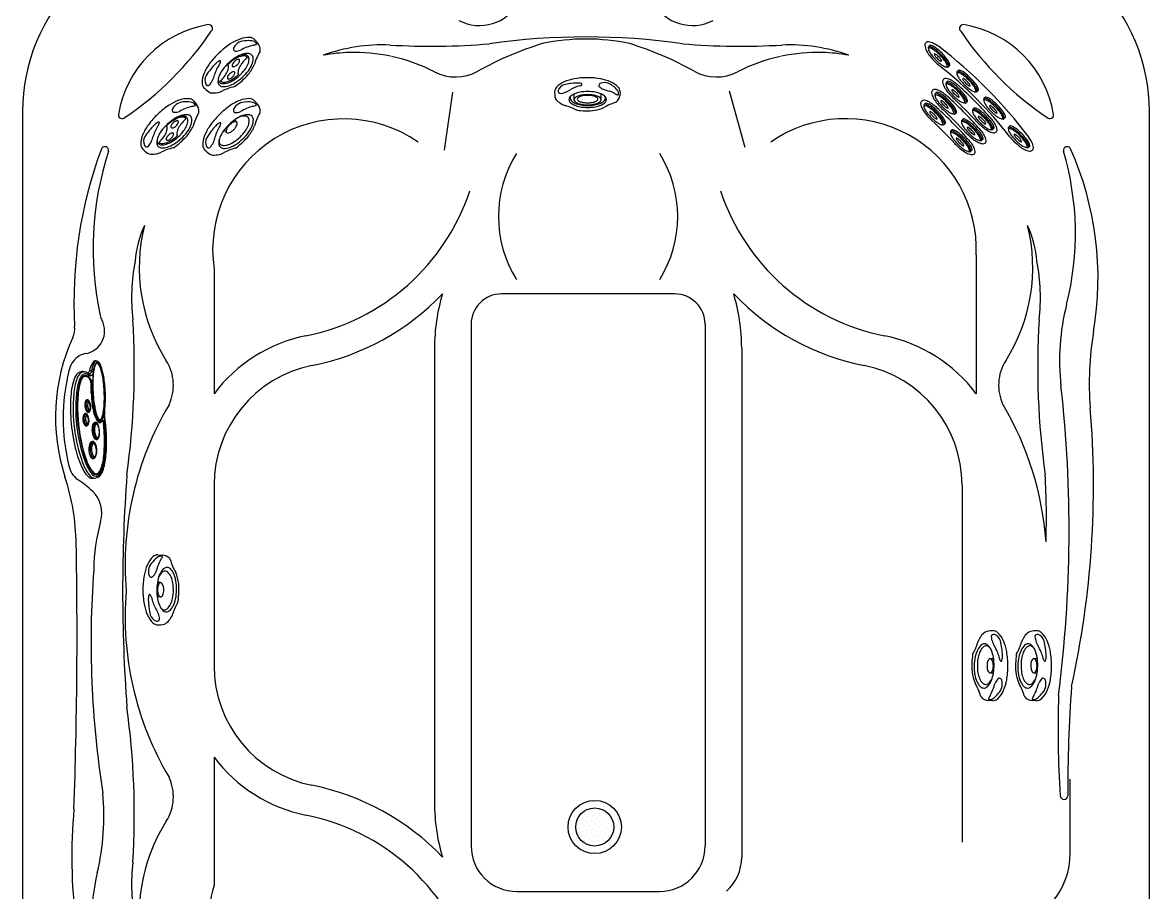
# Model space of a CAD drawing. Extents: x 649 to 723, y 631 to 778.
# Drawn here: x 649 to 723, y 671.2 to 728.3 of the extents above; entities that cross this region are included whole.
import ezdxf

# ---------------------------------------------------------------- set-up
doc = ezdxf.new("R2010")
doc.units = 0
doc.header["$MEASUREMENT"] = 0
doc.layers.add('1', color=4, linetype='Continuous')
doc.layers.add('DIM', color=3, linetype='Continuous')

# ---------------------------------------------------------------- blocks, each defined once
blk = doc.blocks.new('STANDARD')
at = {"layer": '1', "color": 2}
for p, q in [((0.984, 2.3), (1.28, 2.282)), ((1.162, 0.474), (0.952, 0.472)), ((1.166, -0.466), (0.941, -0.471)), ((0.984, -2.3), (1.056, -2.298))]:
    blk.add_line(p, q, dxfattribs=at)
blk.add_lwpolyline([(0.984, 2.3, 0.194738), (0.662, 2.17, 0.099647), (0.288, 1.626, 0.057272), (0.082, 0.936, 0.043868), (0, 0, 0.043868), (0.082, -0.936, 0.057272), (0.288, -1.626, 0.099647), (0.662, -2.17, 0.194738), (0.984, -2.3, 0.194738)], format="xyb", dxfattribs=at)
for points in [[(1.536, -1.445, 0.188918), (1.753, -1.364, 0.101146), (2.005, -1.027, 0.059435), (2.15, -0.592, 0.045845), (2.216, -0.001, 0.045845), (2.173, 0.591, 0.059435), (2.045, 1.032, 0.101146), (1.806, 1.379, 0.188918), (1.592, 1.468, 0.188918), (1.376, 1.387, 0.101146), (1.123, 1.05, 0.059435), (0.978, 0.615, 0.045845), (0.913, 0.024, 0.045845), (0.955, -0.568, 0.059435), (1.083, -1.009, 0.101146), (1.322, -1.356, 0.188918)], [(1.166, -0.466, 0.191184), (1.234, -0.439, 0.100578), (1.312, -0.328, 0.058587), (1.354, -0.186, 0.045064), (1.371, 0.005, 0.045064), (1.353, 0.196, 0.058587), (1.309, 0.337, 0.100578), (1.231, 0.447, 0.191184), (1.162, 0.474, 0.191184), (1.095, 0.447, 0.100578), (1.017, 0.336, 0.058587), (0.974, 0.194, 0.045064), (0.958, 0.003, 0.045064), (0.976, -0.188, 0.058587), (1.019, -0.329, 0.100578), (1.098, -0.44, 0.191184)]]:
    blk.add_lwpolyline(points, format="xyb", close=True, dxfattribs=at)
at = {"layer": '1', "color": 3}
for points in [[(1.414, -1.311, 0.188918), (1.603, -1.241, 0.101146), (1.823, -0.947, 0.059435), (1.949, -0.568, 0.045845), (2.007, -0.053, 0.045845), (1.969, 0.464, 0.059435), (1.858, 0.848, 0.101146), (1.65, 1.15, 0.188918), (1.463, 1.227, 0.188918), (1.274, 1.157, 0.101146), (1.055, 0.863, 0.010554), (1.026, 0.798, 0.045845)], [(1.172, -1.175, 0.021992), (1.228, -1.234, 0.188918), (1.414, -1.311, 0.188918)]]:
    blk.add_lwpolyline(points, format="xyb", dxfattribs=at)
at = {"layer": '1', "color": 2}
for centre, radius, start, end in [((1.254, 1.613), 0.669, 40.77565, 87.75995), ((1.634, 1.941), 0.168, 15.68498, 40.77565), ((5.174, 2.935), 3.51, 195.68498, 210.81775), ((-0.652, -0.001), 3.033, 7.77612, 22.03331), ((-3.284, 0.004), 5.652, 352.47286, 4.11212), ((2.153, -0.714), 0.168, 329.90404, 352.47286), ((5.378, -2.583), 3.559, 149.90404, 163.18483), ((1.026, -0.938), 1.361, 271.29259, 290.51727), ((0.729, -1.167), 1.301, 306.49977, 342.69061)]:
    blk.add_arc(centre, radius, start, end, dxfattribs=at)
at = {"layer": '1', "color": 3}
for centre, radius, start, end in [((1.258, 1.195), 0.889, 132.7569, 196.30256), ((1.724, 1.025), 1.349, 122.16897, 142.43552), ((4.562, 0.132), 3.857, 151.61636, 164.66232), ((1.183, 1.847), 0.366, 80.8518, 118.96247), ((0.568, 2.431), 0.76, 322.26635, 339.39398), ((1.235, 2.165), 0.0439, 357.83411, 81.7245), ((0.583, 1.008), 0.188, 199.47515, 259.1487), ((0.567, 0.925), 0.103, 259.1487, 312.57537), ((0.095, 1.439), 0.801, 312.57537, 339.05229), ((1.287, -0.625), 0.931, 162.29877, 182.61808), ((5.417, -0.499), 5.062, 181.90158, 192.94063), ((0.453, -0.355), 0.0541, 73.58712, 165.66265), ((0.16, -0.575), 0.411, 13.29258, 41.4318), ((2.731, -0.06), 2.211, 190.97373, 211.20979), ((-0.343, -2.033), 1.443, 4.40009, 34.99068), ((1.085, -1.451), 0.629, 196.86234, 251.90472), ((0.943, -1.903), 0.155, 249.9578, 352.6608)]:
    blk.add_arc(centre, radius, start, end, dxfattribs=at)
blk = doc.blocks.new('*X9')
at = {"color": 0}
for p, q in [((199.669, 336.494), (199.669, 336.494)), ((200.067, 336.362), (200.067, 336.362)), ((200.332, 336.627), (200.332, 336.627)), ((200.597, 336.892), (200.597, 336.892)), ((200.73, 336.494), (200.73, 336.494)), ((200.995, 336.76), (200.995, 336.76)), ((201.128, 336.362), (201.128, 336.362)), ((201.393, 336.627), (201.393, 336.627)), ((201.791, 336.494), (201.791, 336.494)), ((202.188, 336.362), (202.188, 336.362)), ((199.272, 335.566), (199.272, 335.566)), ((199.404, 336.229), (199.404, 336.229)), ((199.537, 335.832), (199.537, 335.832)), ((199.669, 335.434), (199.669, 335.434)), ((199.802, 336.097), (199.802, 336.097)), ((199.934, 335.699), (199.934, 335.699)), ((200.2, 335.964), (200.2, 335.964)), ((200.332, 335.566), (200.332, 335.566)), ((200.465, 336.229), (200.465, 336.229)), ((200.597, 335.832), (200.597, 335.832)), ((200.73, 335.434), (200.73, 335.434)), ((200.863, 336.097), (200.863, 336.097)), ((200.995, 335.699), (200.995, 335.699)), ((201.26, 335.964), (201.26, 335.964)), ((201.393, 335.566), (201.393, 335.566)), ((201.525, 336.229), (201.525, 336.229)), ((201.658, 335.832), (201.658, 335.832)), ((201.791, 335.434), (201.791, 335.434)), ((201.923, 336.097), (201.923, 336.097)), ((202.056, 335.699), (202.056, 335.699)), ((202.321, 335.964), (202.321, 335.964)), ((202.454, 335.566), (202.454, 335.566)), ((202.586, 336.229), (202.586, 336.229)), ((202.719, 335.832), (202.719, 335.832)), ((202.851, 335.434), (202.851, 335.434)), ((199.006, 335.301), (199.006, 335.301)), ((199.139, 334.903), (199.139, 334.903)), ((199.404, 335.169), (199.404, 335.169)), ((199.537, 334.771), (199.537, 334.771)), ((199.802, 335.036), (199.802, 335.036)), ((199.934, 334.638), (199.934, 334.638)), ((200.067, 335.301), (200.067, 335.301)), ((200.2, 334.903), (200.2, 334.903)), ((200.465, 335.169), (200.465, 335.169)), ((200.597, 334.771), (200.597, 334.771)), ((200.863, 335.036), (200.863, 335.036)), ((200.995, 334.638), (200.995, 334.638)), ((201.128, 335.301), (201.128, 335.301)), ((201.26, 334.903), (201.26, 334.903)), ((201.525, 335.169), (201.525, 335.169)), ((201.658, 334.771), (201.658, 334.771)), ((201.923, 335.036), (201.923, 335.036)), ((202.056, 334.638), (202.056, 334.638)), ((202.188, 335.301), (202.188, 335.301)), ((202.321, 334.903), (202.321, 334.903)), ((202.586, 335.169), (202.586, 335.169)), ((202.719, 334.771), (202.719, 334.771)), ((202.984, 335.036), (202.984, 335.036)), ((199.006, 334.241), (199.006, 334.241)), ((199.272, 334.506), (199.272, 334.506)), ((199.404, 334.108), (199.404, 334.108)), ((199.537, 333.71), (199.537, 333.71)), ((199.669, 334.373), (199.669, 334.373)), ((199.802, 333.975), (199.802, 333.975)), ((200.067, 334.241), (200.067, 334.241)), ((200.2, 333.843), (200.2, 333.843)), ((200.332, 334.506), (200.332, 334.506)), ((200.465, 334.108), (200.465, 334.108)), ((200.597, 333.71), (200.597, 333.71)), ((200.73, 334.373), (200.73, 334.373)), ((200.863, 333.975), (200.863, 333.975)), ((201.128, 334.241), (201.128, 334.241)), ((201.26, 333.843), (201.26, 333.843)), ((201.393, 334.506), (201.393, 334.506)), ((201.525, 334.108), (201.525, 334.108)), ((201.658, 333.71), (201.658, 333.71)), ((201.791, 334.373), (201.791, 334.373)), ((201.923, 333.975), (201.923, 333.975)), ((202.188, 334.241), (202.188, 334.241)), ((202.321, 333.843), (202.321, 333.843)), ((202.454, 334.506), (202.454, 334.506)), ((202.586, 334.108), (202.586, 334.108)), ((202.851, 334.373), (202.851, 334.373)), ((199.669, 333.312), (199.669, 333.312)), ((199.934, 333.578), (199.934, 333.578)), ((200.067, 333.18), (200.067, 333.18)), ((200.332, 333.445), (200.332, 333.445)), ((200.465, 333.047), (200.465, 333.047)), ((200.73, 333.312), (200.73, 333.312)), ((200.863, 332.915), (200.863, 332.915)), ((200.995, 333.578), (200.995, 333.578)), ((201.128, 333.18), (201.128, 333.18)), ((201.393, 333.445), (201.393, 333.445)), ((201.525, 333.047), (201.525, 333.047)), ((201.791, 333.312), (201.791, 333.312)), ((202.056, 333.578), (202.056, 333.578)), ((202.454, 333.445), (202.454, 333.445))]:
    blk.add_line(p, q, dxfattribs=at)
blk = doc.blocks.new('ROT')
at = {"layer": '1', "color": 2}
for p, q in [((0.984, 2.3), (1.28, 2.282)), ((0.984, -2.3), (1.056, -2.298))]:
    blk.add_line(p, q, dxfattribs=at)
blk.add_lwpolyline([(0.984, 2.3, 0.194738), (0.662, 2.17, 0.099647), (0.288, 1.626, 0.057272), (0.082, 0.936, 0.043868), (0, 0, 0.043868), (0.082, -0.936, 0.057272), (0.288, -1.626, 0.099647), (0.662, -2.17, 0.194738), (0.984, -2.3, 0.194738)], format="xyb", dxfattribs=at)
for points in [[(1.536, -1.445, 0.188918), (1.753, -1.364, 0.101146), (2.005, -1.027, 0.059435), (2.15, -0.592, 0.045845), (2.216, -0.001, 0.045845), (2.173, 0.591, 0.059435), (2.045, 1.032, 0.101146), (1.806, 1.379, 0.188918), (1.592, 1.468, 0.188918), (1.376, 1.387, 0.101146), (1.123, 1.05, 0.059435), (0.978, 0.615, 0.045845), (0.913, 0.024, 0.045845), (0.955, -0.568, 0.059435), (1.083, -1.009, 0.101146), (1.322, -1.356, 0.188918)], [(1.246, 0.028, 0.191184), (1.292, 0.046, 0.100578), (1.344, 0.121, 0.058587), (1.372, 0.215, 0.045064), (1.383, 0.343, 0.045064), (1.371, 0.471, 0.058587), (1.342, 0.565, 0.100578), (1.289, 0.639, 0.191184), (1.244, 0.657, 0.191184), (1.198, 0.639, 0.100578), (1.146, 0.565, 0.058587), (1.118, 0.47, 0.045064), (1.107, 0.342, 0.045064), (1.119, 0.214, 0.058587), (1.148, 0.12, 0.100578), (1.201, 0.046, 0.191184)], [(1.617, -0.76, 0.191184), (1.662, -0.742, 0.100578), (1.714, -0.668, 0.058587), (1.743, -0.573, 0.045064), (1.754, -0.445, 0.045064), (1.742, -0.317, 0.058587), (1.713, -0.223, 0.100578), (1.66, -0.149, 0.191184), (1.615, -0.131, 0.191184), (1.569, -0.149, 0.100578), (1.517, -0.224, 0.058587), (1.489, -0.318, 0.045064), (1.477, -0.446, 0.045064), (1.49, -0.574, 0.058587), (1.519, -0.668, 0.100578), (1.571, -0.742, 0.191184)]]:
    blk.add_lwpolyline(points, format="xyb", close=True, dxfattribs=at)
at = {"layer": '1', "color": 3}
for points in [[(1.414, -1.311, 0.188918), (1.603, -1.241, 0.101146), (1.823, -0.947, 0.059435), (1.949, -0.568, 0.045845), (2.007, -0.053, 0.045845), (1.969, 0.464, 0.059435), (1.858, 0.848, 0.101146), (1.65, 1.15, 0.188918), (1.463, 1.227, 0.188918), (1.274, 1.157, 0.101146), (1.055, 0.863, 0.010554), (1.026, 0.798, 0.045845)], [(1.172, -1.175, 0.021992), (1.228, -1.234, 0.188918), (1.414, -1.311, 0.188918)]]:
    blk.add_lwpolyline(points, format="xyb", dxfattribs=at)
at = {"layer": '1', "color": 2}
for centre, radius, start, end in [((1.254, 1.613), 0.669, 40.77565, 87.75995), ((1.634, 1.941), 0.168, 15.68498, 40.77565), ((5.174, 2.935), 3.51, 195.68498, 210.81775), ((-0.652, -0.001), 3.033, 7.77612, 22.03331), ((-3.284, 0.004), 5.652, 352.47286, 4.11212), ((2.153, -0.714), 0.168, 329.90404, 352.47286), ((5.378, -2.583), 3.559, 149.90404, 163.18483), ((1.026, -0.938), 1.361, 271.29259, 290.51727), ((0.729, -1.167), 1.301, 306.49977, 342.69061)]:
    blk.add_arc(centre, radius, start, end, dxfattribs=at)
at = {"layer": '1', "color": 3}
for centre, radius, start, end in [((1.258, 1.195), 0.889, 132.7569, 196.30256), ((1.724, 1.025), 1.349, 122.16897, 142.43552), ((4.562, 0.132), 3.857, 151.61636, 164.66232), ((1.183, 1.847), 0.366, 80.8518, 118.96247), ((0.568, 2.431), 0.76, 322.26635, 339.39398), ((1.235, 2.165), 0.0439, 357.83411, 81.7245), ((0.583, 1.008), 0.188, 199.47515, 259.1487), ((0.567, 0.925), 0.103, 259.1487, 312.57537), ((0.095, 1.439), 0.801, 312.57537, 339.05229), ((1.287, -0.625), 0.931, 162.29877, 182.61808), ((5.417, -0.499), 5.062, 181.90158, 192.94063), ((0.453, -0.355), 0.0541, 73.58712, 165.66265), ((0.16, -0.575), 0.411, 13.29258, 41.4318), ((2.731, -0.06), 2.211, 190.97373, 211.20979), ((-0.343, -2.033), 1.443, 4.40009, 34.99068), ((1.085, -1.451), 0.629, 196.86234, 251.90472), ((0.943, -1.903), 0.155, 249.9578, 352.6608)]:
    blk.add_arc(centre, radius, start, end, dxfattribs=at)
at = {"layer": 'DIM'}
for points in [[(1.497, 1.133, 0.05275), (1.452, 1.138, 0.201072), (1.295, 1.077, 0.097869), (1.106, 0.8, 0.054977), (0.998, 0.449, 0.041817), (0.949, -0.03, 0.007193), (0.948, -0.114, 0.054977)], [(1.497, 1.133, 0.00103), (1.497, 1.121, 0.041817), (1.528, 0.64, 0.054977), (1.621, 0.285, 0.097869), (1.8, 0.001, 0.146765), (1.909, -0.061, 0.201072)], [(1.399, -1.218, 0.034613), (1.368, -0.82, 0.054977), (1.275, -0.465, 0.097869), (1.096, -0.181, 0.193766), (0.948, -0.114, 0.201072)], [(1.406, -1.218, 0.201072), (1.562, -1.156, 0.097869), (1.752, -0.88, 0.054977), (1.859, -0.529, 0.040785), (1.909, -0.061, 0.041817)], [(1.399, -1.218, 0.007033), (1.406, -1.218, 0.201072)]]:
    blk.add_lwpolyline(points, format="xyb", dxfattribs=at)
blk = doc.blocks.new('AUX PANEL')
at = {"layer": '1', "color": 3}
for p, q in [((4.09, 0.706), (4.105, 0.761)), ((1.381, 0.18), (1.412, 0.125)), ((1.475, 0.043), (1.435, 0.111)), ((2.197, 0.211), (2.18, 0.135)), ((2.208, 0.231), (2.221, 0.292)), ((2.639, 0.004), (2.67, -0.05)), ((3.463, 0.058), (3.446, -0.018)), ((3.473, 0.078), (3.487, 0.139)), ((3.509, 0.604), (3.478, 0.65)), ((3.575, 0.518), (3.53, 0.586)), ((4.058, 0.603), (4.081, 0.683)), ((4.38, 0.551), (4.414, 0.5)), ((4.479, 0.418), (4.435, 0.484)), ((4.986, 0.589), (4.966, 0.51)), ((4.997, 0.611), (5.013, 0.673)), ((2.733, -0.133), (2.694, -0.064))]:
    blk.add_line(p, q, dxfattribs=at)
at = {"layer": '1', "color": 2}
for centre, radius, start, end in [((4.985, -9.767), 11.402, 88.21282, 106.52527), ((5.198, -2.936), 4.567, 72.72436, 88.21282), ((3.446, -4.582), 5.993, 106.52527, 120.0224), ((3.902, 0.081), 0.71, 73.3731, 126.62862), ((4.04, 0.544), 0.226, 39.21563, 73.3731), ((6.355, 0.783), 0.673, 27.94097, 72.72436), ((6.497, 0.801), 0.467, 330.24105, 356.57023), ((6.52, 0.928), 0.461, 347.4297, 21.5705), ((7.096, 0.785), 0.134, 161.05923, 185.09764), ((0.353, 0.073), 0.356, 139.1091, 177.16497), ((0.575, 0.062), 0.579, 177.16497, 195.09022), ((1.16, -0.625), 1.423, 120.0224, 139.1091), ((1.456, 0.037), 0.166, 124.95718, 195.5352), ((1.932, -0.719), 1.059, 74.55525, 122.30301), ((2.119, -0.041), 0.356, 39.11614, 74.55525), ((2.29, 0.098), 0.136, 312.13449, 39.11614), ((2.747, -0.163), 0.199, 122.69393, 156.80159), ((3.227, -0.96), 1.129, 76.70088, 121.3875), ((3.546, 0.549), 0.122, 123.8991, 191.10052), ((3.557, 0.551), 0.133, 191.10052, 239.26909), ((3.4, -0.227), 0.376, 56.78538, 76.70088), ((3.655, 0.716), 0.324, 239.26909, 251.69889), ((3.756, 1.11), 0.73, 253.88921, 306.3578), ((3.508, -0.063), 0.18, 20.68122, 56.78538), ((3.563, -0.042), 0.121, 328.94791, 20.68122), ((4.106, 0.625), 0.133, 308.54811, 353.06937), ((4.135, 0.622), 0.104, 353.06937, 39.21563), ((4.41, 0.452), 0.0848, 153.82361, 197.80386), ((4.49, 0.478), 0.169, 197.80386, 216.32336), ((4.521, 0.398), 0.209, 132.60441, 153.82361), ((4.452, 0.45), 0.122, 216.32336, 246.31131), ((4.823, -0.049), 0.747, 74.71781, 126.44482), ((4.591, 0.767), 0.468, 246.31131, 256.51783), ((4.649, 1.008), 0.716, 256.51783, 287.49561), ((4.599, 1.167), 0.882, 287.49561, 301.83982), ((4.964, 0.465), 0.213, 43.27853, 74.71781), ((4.935, 0.625), 0.244, 301.83982, 318.95529), ((5.042, 0.539), 0.105, 2.37947, 43.27853), ((5.034, 0.539), 0.113, 318.95529, 2.37947), ((6.881, -0.821), 1.3, 54.68227, 82.22902), ((7.51, 0.068), 0.211, 336.46065, 54.68227), ((7.58, 0.021), 0.129, 343.18591, 45.00409), ((0.491, -0.088), 0.474, 179.81566, 227.63177), ((0.754, 0.2), 0.864, 227.63177, 252.86611), ((1.747, 3.422), 4.235, 252.86611, 266.79265), ((1.455, 0.036), 0.164, 195.5352, 241.43248), ((1.697, 0.481), 0.671, 241.43248, 256.20148), ((2.089, 9.947), 10.769, 266.91814, 281.20093), ((1.785, 0.84), 1.041, 256.20148, 297.5534), ((2.013, 0.404), 0.548, 297.5534, 312.13449), ((2.671, -0.131), 0.117, 156.80159, 204.87696), ((2.742, -0.098), 0.195, 204.87696, 240.87839), ((2.874, 0.14), 0.468, 240.87839, 255.19949), ((3.004, 0.828), 1.167, 257.76295, 299.02101), ((3.472, 0.013), 0.228, 295.63001, 328.94791), ((4.278, -1.121), 0.513, 88.3059, 100.92964), ((4.256, -1.934), 1.326, 82.85451, 88.40168), ((5.11, 6.4), 7.051, 264.39011, 275.25546), ((5.26, 6.446), 7.085, 274.01794, 281.69228), ((6.133, 2.652), 3.194, 280.14697, 293.45832), ((7.001, 0.653), 1.015, 293.45832, 302.55616), ((7.298, 0.187), 0.462, 302.55616, 320.79334), ((7.452, 0.062), 0.264, 320.79334, 342.71952)]:
    blk.add_arc(centre, radius, start, end, dxfattribs=at)
at = {"layer": '1', "color": 3}
for centre, radius, start, end in [((4.898, -9.084), 10.546, 86.86322, 111.55062), ((4.876, -8.962), 10.247, 97.97064, 111.8262), ((4.94, -9.286), 10.481, 87.06768, 111.29208), ((4.522, -7.881), 8.993, 100.73797, 112.1152), ((5.003, -9.862), 11.03, 87.49035, 101.27769), ((4.88, -8.986), 10.271, 86.56994, 97.97064), ((5.294, -2.689), 4.139, 72.50104, 87.49517), ((5.273, -2.793), 3.981, 73.22767, 87.06768), ((5.302, -2.643), 3.805, 73.29625, 87.23131), ((5.25, -2.804), 4.079, 72.64622, 86.56994), ((6.31, 0.63), 0.392, 35.43201, 77.28322), ((6.317, 0.64), 0.371, 16.15546, 77.58993), ((6.26, 0.484), 0.557, 47.30732, 73.22767), ((6.266, 0.448), 0.672, 50.64034, 72.64622), ((6.222, 0.449), 0.593, 49.07603, 63.90154), ((6.434, 0.738), 0.531, 4.3959, 78.63169), ((6.442, 0.704), 0.257, 0.33584, 49.07603), ((6.443, 0.682), 0.288, 306.93207, 47.30732), ((6.423, 0.711), 0.253, 350.88572, 35.43201), ((6.445, 0.665), 0.391, 8.207, 50.64034), ((0.464, -0.12), 0.449, 125.78857, 176.06446), ((0.489, -0.192), 0.339, 126.35425, 229.54897), ((2.12, -2.091), 3.022, 111.26153, 129.3913), ((0.608, -0.252), 0.369, 130.16131, 155.74046), ((0.542, -0.181), 0.258, 125.88184, 192.4668), ((2.113, -2.063), 2.815, 111.8262, 130.42426), ((1.953, -1.713), 2.314, 110.68978, 133.93748), ((2.142, -2.108), 2.777, 111.29208, 129.67081), ((1.471, 0.004), 0.107, 152.73387, 212.76583), ((1.519, -0.02), 0.16, 124.17929, 152.73387), ((1.937, -0.724), 0.979, 74.00835, 121.09221), ((1.571, -0.087), 0.153, 128.06134, 147.92711), ((1.936, -0.697), 0.864, 73.99227, 122.12446), ((2.145, -0.006), 0.142, 22.22912, 78.48565), ((2.141, -0.014), 0.24, 43.59308, 74.00835), ((2.194, 0.028), 0.0852, 296.37446, 13.54056), ((2.19, 0.1), 0.166, 296.84861, 325.40417), ((2.231, 0.072), 0.116, 325.40417, 43.59308), ((3.23, -0.952), 1.037, 77.01163, 121.11818), ((3.23, -0.95), 0.957, 76.83434, 121.24532), ((3.422, -0.167), 0.229, 48.75093, 79.65157), ((3.549, 0.52), 0.0681, 147.56919, 208.5669), ((3.614, 0.555), 0.143, 208.5669, 254.42825), ((3.651, 0.455), 0.189, 129.87531, 147.56919), ((3.9, 0.087), 0.633, 73.43358, 125.84792), ((3.599, 0.475), 0.0356, 168.38257, 202.53324), ((3.61, 0.473), 0.0468, 123.68702, 168.38257), ((3.612, 0.48), 0.0492, 202.53324, 222.99913), ((3.497, -0.081), 0.115, 7.98307, 49.46721), ((3.754, 1.057), 0.664, 254.42825, 305.98305), ((3.615, 0.484), 0.0543, 222.99913, 256.7133), ((3.899, 0.093), 0.525, 72.5871, 126.81841), ((3.757, 0.965), 0.556, 253.9429, 305.97899), ((4.471, -0.953), 1.03, 106.53389, 114.52916), ((4.033, 0.522), 0.0756, 43.0492, 72.5871), ((4.025, 0.506), 0.195, 54.06555, 73.43358), ((4.064, 0.545), 0.0357, 303.20859, 351.20732), ((4.059, 0.546), 0.0408, 351.20732, 43.0492), ((5.34, -3.307), 3.525, 102.84029, 110.62611), ((5.585, -4.141), 4.34, 100.54837, 109.56282), ((4.083, 0.587), 0.0953, 5.01712, 54.06555), ((4.095, 0.588), 0.0841, 305.98305, 5.01712), ((-0.018, 14.17), 14.745, 286.53389, 287.44443), ((5.504, -3.891), 4.038, 102.23481, 108.39729), ((5.717, -4.638), 4.807, 99.09947, 107.88559), ((4.468, 0.419), 0.0796, 150.48911, 190.77647), ((4.471, 0.42), 0.0832, 190.77647, 243.15643), ((4.495, 0.403), 0.112, 123.4939, 150.48911), ((4.934, -1.591), 1.775, 99.83384, 107.44443), ((4.593, 0.66), 0.352, 243.15643, 251.57707), ((4.82, -0.045), 0.665, 75.5501, 125.31388), ((4.509, 0.379), 0.0398, 126.09702, 204.18529), ((4.522, 0.392), 0.0572, 210.9526, 260.55626), ((4.647, 0.99), 0.685, 255.98312, 305.64004), ((4.816, -0.029), 0.55, 74.69275, 126.8054), ((6.284, -7.363), 7.57, 93.34828, 103.6374), ((4.65, 0.902), 0.583, 256.38232, 305.56727), ((5.998, -6.07), 6.365, 98.89782, 103.0896), ((3.848, 4.674), 4.583, 279.83384, 282.68582), ((6.38, -8.259), 8.493, 90.83259, 101.76529), ((6.378, -8.401), 8.672, 90.70761, 100.54837), ((6.29, -7.841), 8.171, 94.88246, 100.11581), ((6.364, -8.326), 8.551, 90.84764, 99.47114), ((4.951, 0.443), 0.0591, 34.33967, 77.93061), ((4.938, 0.415), 0.19, 54.8314, 75.5501), ((4.965, 0.461), 0.0411, 304.91459, 341.00206), ((4.973, 0.458), 0.0326, 341.00206, 34.33967), ((6.383, -8.558), 8.882, 93.02498, 98.86873), ((4.954, 0.543), 0.144, 310.04609, 323.84536), ((4.999, 0.5), 0.0854, 9.70655, 54.8314), ((5.01, 0.502), 0.0741, 323.84536, 9.70655), ((5.482, 3.073), 2.775, 272.31245, 276.47112), ((6.39, -8.711), 9.046, 90.74037, 93.76854), ((6.393, -6.216), 6.434, 84.86545, 94.91877), ((6.3, -6.423), 6.746, 90.17382, 93.27466), ((6.465, -4.752), 4.981, 83.72393, 92.62719), ((6.421, -6.928), 7.162, 86.47126, 91.31342), ((6.286, 0.603), 0.269, 267.11061, 296.55726), ((6.279, 0.607), 0.284, 270.11743, 305.36201), ((6.281, 0.595), 0.324, 270.77734, 305.34359), ((5.59, 1.557), 1.447, 304.34219, 311.82286), ((5.653, 1.489), 1.365, 305.36201, 313.15138), ((7.971, -1.352), 2.256, 126.93207, 131.77261), ((6.288, 0.8), 0.418, 309.78213, 323.22149), ((6.266, 0.835), 0.468, 313.15138, 327.7289), ((6.565, 0.61), 0.0832, 313.39583, 342.30639), ((6.416, 0.709), 0.26, 331.38479, 351.42449), ((6.459, 0.713), 0.24, 327.7289, 356.30184), ((6.92, 0.381), 0.192, 137.2968, 179.78545), ((6.729, 0.519), 0.133, 269.19448, 321.2663), ((6.914, 0.401), 0.187, 185.70968, 251.19338), ((6.552, 0.68), 0.283, 323.37043, 8.207), ((6.778, 0.48), 0.0707, 321.2663, 351.2247), ((6.928, 0.461), 0.0807, 137.93199, 181.70085), ((7.011, 0.487), 0.166, 189.70093, 275.98404), ((6.869, -1.11), 1.324, 83.90074, 90.26406), ((7.159, 0.366), 0.327, 141.71365, 152.8307), ((7.179, -4.264), 4.496, 92.60654, 93.97754), ((7.09, 0.717), 0.252, 219.31902, 262.22902), ((6.722, -2.233), 2.438, 77.88041, 84.18324), ((6.913, -1.414), 1.642, 86.24467, 87.82947), ((6.995, 0.227), 0.0251, 304.67881, 354.3337), ((6.76, -1.902), 2.123, 71.5446, 83.23668), ((6.885, -1.285), 1.489, 66.52557, 85.19251), ((6.714, 0.293), 0.314, 347.33898, 5.21564), ((6.798, -1.709), 1.947, 70.37369, 83.43175), ((-44.67, 7.536), 52.198, 352.05548, 352.21877), ((6.88, -1.462), 1.791, 68.77882, 85.29156), ((7.039, -0.86), 1.029, 68.44574, 79.11274), ((7.219, -0.405), 0.539, 55.12917, 68.44574), ((7.292, -0.308), 0.443, 54.39663, 71.5446), ((7.285, -0.337), 0.491, 50.78765, 70.10199), ((7.401, -0.098), 0.195, 43.96001, 66.52557), ((7.368, -0.192), 0.43, 45.00409, 68.12772), ((7.469, -0.047), 0.103, 14.5673, 55.12917), ((7.429, -0.071), 0.155, 31.34765, 43.96001), ((7.458, -0.08), 0.16, 34.15726, 55.45334), ((7.507, -0.023), 0.0639, 328.37649, 31.34765), ((7.537, -0.028), 0.066, 9.41166, 35.15621), ((7.509, -0.062), 0.135, 25.22311, 50.78765), ((0.49, -0.199), 0.241, 155.74046, 201.14981), ((0.607, -0.154), 0.366, 201.14981, 229.79105), ((0.796, 0.168), 0.813, 229.54897, 251.39245), ((0.542, -0.181), 0.258, 192.4668, 225.90636), ((0.544, -0.182), 0.238, 145.58848, 216.49105), ((0.712, -0.055), 0.448, 216.68077, 252.308), ((0.768, 0.052), 0.582, 225.90636, 250.75567), ((0.726, -0.013), 0.55, 229.79105, 250.62444), ((1.653, 2.713), 3.498, 251.39245, 267.76454), ((1.658, 2.639), 3.361, 250.62444, 267.4121), ((1.719, 2.917), 3.586, 251.421, 266.69592), ((1.642, 2.557), 3.235, 250.75567, 268.22876), ((1.545, 0.052), 0.195, 212.76583, 238.98682), ((1.495, -0.039), 0.0641, 147.92711, 199.81873), ((1.55, -0.02), 0.122, 199.81873, 253.50534), ((1.569, 0.092), 0.241, 238.98682, 257.74326), ((2.124, 9.523), 10.261, 266.55185, 276.95718), ((2.128, 9.385), 10.067, 266.49261, 273.21916), ((2.114, 9.839), 10.637, 266.78102, 281.45946), ((1.777, 0.8), 0.979, 254.67509, 299.91678), ((1.771, 0.741), 0.914, 253.9045, 300.25282), ((2.157, 8.778), 9.475, 266.28191, 279.25209), ((2.755, -0.173), 0.124, 119.36487, 179.49032), ((2.697, -0.172), 0.0667, 179.49032, 211.45125), ((2.801, -0.109), 0.188, 211.45125, 232.96797), ((2.913, 0.122), 0.442, 239.33057, 254.95632), ((2.78, -0.212), 0.0917, 119.92473, 176.64994), ((2.751, -0.21), 0.0627, 176.64994, 226.16548), ((2.133, 9.406), 10.088, 273.18008, 278.8593), ((2.836, -0.13), 0.18, 224.09761, 257.73651), ((3.005, 0.713), 1.04, 258.52295, 301.64888), ((2.905, 3.665), 4.352, 276.09693, 281.20511), ((3.418, -0.172), 0.156, 40.71914, 79.67161), ((3.281, 0.092), 0.363, 300.90208, 313.07124), ((3.476, -0.116), 0.078, 313.07124, 353.29401), ((3.482, -0.117), 0.0718, 353.29401, 40.71914), ((3.433, -0.011), 0.199, 306.21059, 325.10235), ((3.528, -0.077), 0.0841, 325.10235, 7.98307), ((3.747, -0.324), 0.0827, 150.55714, 182.87183), ((3.82, -0.32), 0.155, 182.87183, 227.96104), ((4.062, -0.501), 0.444, 130.51347, 150.55714), ((3.665, -0.381), 0.193, 274.35635, 303.33975), ((3.676, -0.459), 0.103, 276.33507, 322.15998), ((3.836, -0.336), 0.138, 172.06015, 214.13658), ((3.925, -0.359), 0.23, 124.38938, 169.40434), ((2.079, -2.308), 2.487, 47.70997, 48.79756), ((3.843, -0.351), 0.136, 207.13022, 236.6627), ((3.818, -0.364), 0.0904, 166.61348, 217.29237), ((3.931, -0.391), 0.206, 126.5464, 166.61348), ((4.053, -0.185), 0.386, 217.29237, 229.96201), ((3.73, -0.503), 0.102, 281.20511, 328.24546), ((3.732, -0.491), 0.0307, 346.5457, 47.70997), ((3.727, -0.504), 0.0346, 328.48177, 9.23867), ((3.712, -0.55), 0.101, 41.92197, 56.6627), ((3.74, -0.494), 0.0569, 303.33975, 340.75188), ((4.135, -0.588), 0.557, 115.21292, 130.51347), ((3.765, -0.503), 0.0312, 340.75188, 41.92197), ((3.887, -0.357), 0.0974, 144.72671, 219.35384), ((5.11, -2.09), 2.327, 120.26377, 124.38938), ((3.767, -0.526), 0.0596, 328.24546, 49.96201), ((4.067, -0.485), 0.319, 124.40903, 144.72671), ((4.548, -1.223), 1.242, 109.56282, 126.5464), ((3.978, -0.282), 0.216, 219.35384, 235.0523), ((3.888, -0.335), 0.0706, 140.13548, 219.62455), ((3.944, -0.303), 0.128, 190.84594, 243.29755), ((4.168, -0.569), 0.435, 121.19998, 140.13548), ((4, -0.251), 0.211, 217.79809, 243.30986), ((3.919, -0.332), 0.0634, 141.20304, 219.18314), ((4.12, -0.08), 0.462, 235.0523, 248.40561), ((4.177, -0.54), 0.395, 115.70404, 141.20304), ((4.045, -0.229), 0.226, 219.18314, 246.33266), ((4.26, 0.21), 0.73, 239.20963, 254.24921), ((4.565, -1.211), 1.199, 106.22254, 124.40903), ((9.616, -12.229), 13.424, 114.52916, 115.21292), ((4.216, 0.127), 0.646, 241.32743, 251.04704), ((4.33, -0.753), 0.78, 107.2647, 120.26377), ((4.61, -1.3), 1.29, 106.6488, 121.19998), ((4.516, 0.923), 1.541, 248.40561, 265.60056), ((4.489, 0.783), 1.331, 246.33266, 263.3862), ((5.112, -2.481), 2.549, 103.91077, 115.70404), ((4.526, 1.067), 1.636, 251.47625, 266.01297), ((4.643, 1.57), 2.143, 254.24921, 264.50529), ((4.968, 4.102), 4.685, 262.23965, 269.15068), ((5.063, 5.863), 6.51, 264.13628, 274.18646), ((4.416, -0.589), 0.0236, 79.08352, 88.68153), ((5.016, 4.892), 5.49, 263.77117, 270.39757), ((5.077, 6.897), 7.488, 265.1015, 276.95384), ((5.024, 7.92), 8.502, 269.15174, 277.86794), ((5.015, 7.84), 8.438, 270.26749, 274.92691), ((5.207, 6.346), 6.983, 272.72217, 285.74856), ((5.01, 8.132), 8.73, 274.79388, 279.98401), ((5.139, 7.174), 7.757, 276.25284, 281.42264), ((5.513, 4.925), 5.47, 277.09101, 287.01448), ((5.716, 4.172), 4.707, 279.87229, 287.25793), ((6.064, 2.81), 3.296, 280.6899, 293.46108), ((6.745, 1.019), 1.439, 284.66234, 303.81745), ((6.55, 1.504), 1.912, 287.10398, 298.02811), ((6.608, 1.328), 1.709, 287.18962, 299.29941), ((7.053, 0.495), 0.778, 294.4942, 309.32866), ((7.319, 0.093), 0.285, 296.19577, 328.37649), ((7.186, 0.296), 0.547, 298.71461, 311.97638), ((7.41, 0.034), 0.252, 302.90399, 330.54415), ((7.442, 0.02), 0.164, 309.32866, 346.52229), ((7.464, 0.001), 0.142, 308.0204, 340.8538), ((7.534, -0.023), 0.0683, 340.8538, 5.61036), ((7.548, -0.044), 0.093, 330.54415, 25.22311)]:
    blk.add_arc(centre, radius, start, end, dxfattribs=at)
blk = doc.blocks.new('94JET')
at = {"layer": '1', "color": 2}
for p, q in [((0.921, 2.15), (1.187, 2.128)), ((1.45, 0.905), (1.065, 0.905)), ((1.45, -0.876), (1.076, -0.876)), ((0.921, -2.15), (1.195, -2.132))]:
    blk.add_line(p, q, dxfattribs=at)
blk.add_lwpolyline([(0.921, 2.15, 0.194525), (0.62, 2.028, 0.099704), (0.27, 1.52, 0.05735), (0.077, 0.875, 0.043939), (0, 0, 0.043939), (0.077, -0.875, 0.05735), (0.27, -1.52, 0.099704), (0.62, -2.028, 0.194525), (0.921, -2.15, 0.194525)], format="xyb", dxfattribs=at)
for points in [[(1.956, 0.027, 0.043317), (1.912, 0.531, 0.056661), (1.803, 0.902, 0.099192), (1.604, 1.195, 0.196409), (1.433, 1.265, 0.196409), (1.263, 1.195, 0.099192), (1.064, 0.902, 0.056661), (0.954, 0.531, 0.043317), (0.911, 0.027, 0.043317), (0.954, -0.477, 0.056661), (1.064, -0.849, 0.099192), (1.263, -1.142, 0.196409), (1.433, -1.211, 0.196409), (1.604, -1.142, 0.099192), (1.803, -0.849, 0.056661), (1.912, -0.477, 0.043317)], [(1.45, -0.876, 0.211502), (1.556, -0.829, 0.094638), (1.687, -0.615, 0.051331), (1.756, -0.349, 0.038645), (1.785, 0.015, 0.038645), (1.756, 0.378, 0.051331), (1.687, 0.644, 0.094638), (1.556, 0.858, 0.211502), (1.45, 0.905, 0.211502), (1.344, 0.858, 0.094638), (1.213, 0.644, 0.051331), (1.143, 0.378, 0.038645), (1.115, 0.015, 0.038645), (1.143, -0.349, 0.051331), (1.213, -0.615, 0.094638), (1.344, -0.829, 0.211502)]]:
    blk.add_lwpolyline(points, format="xyb", close=True, dxfattribs=at)
at = {"layer": '1', "color": 3}
for points in [[(1.83, 0.027, 0.043317), (1.789, 0.498, 0.056661), (1.686, 0.846, 0.099192), (1.5, 1.12, 0.196409), (1.341, 1.185, 0.139465), (1.221, 1.151, 0.099192)], [(1.221, -1.097, 0.139465), (1.341, -1.131, 0.196409), (1.5, -1.066, 0.099192), (1.686, -0.792, 0.056661), (1.789, -0.445, 0.043317), (1.83, 0.027, 0.043317)]]:
    blk.add_lwpolyline(points, format="xyb", dxfattribs=at)
blk.add_lwpolyline([(1.405, -0.664, 0.216678), (1.482, -0.629, 0.092908), (1.578, -0.465, 0.049579), (1.629, -0.263, 0.037156), (1.65, 0.015, 0.037156), (1.629, 0.292, 0.049579), (1.578, 0.494, 0.092908), (1.482, 0.658, 0.216678), (1.405, 0.693, 0.216678), (1.328, 0.658, 0.092908), (1.232, 0.494, 0.049579), (1.18, 0.292, 0.037156), (1.16, 0.015, 0.037156), (1.18, -0.263, 0.049579), (1.232, -0.465, 0.092908), (1.328, -0.629, 0.216678)], format="xyb", close=True, dxfattribs=at)
for centre, radius, start, end in [((1.783, 0.735), 1.56, 125.95183, 154.49015), ((1.062, 1.678), 0.375, 90.33299, 121.42477), ((2.518, 0.959), 1.705, 150.23315, 163.66218), ((0.571, 2.169), 0.592, 322.06477, 338.26917), ((1.061, 1.984), 0.0685, 330.25398, 90.95507), ((1.083, 1.125), 0.762, 158.34646, 199.04439), ((0.542, 0.942), 0.19, 200.06409, 264.40592), ((0.53, 0.818), 0.0654, 264.40592, 313.55174), ((0.063, 1.308), 0.743, 313.55174, 339.69064), ((-3.065, 2.471), 4.079, 339.62795, 345.34471), ((1.29, -0.659), 0.939, 163.5628, 182.59163), ((4.122, -0.595), 3.771, 181.61196, 194.25746), ((0.458, -0.416), 0.0728, 137.8056, 161.57755), ((0.436, -0.396), 0.042, 36.15715, 137.8056), ((0.053, -0.676), 0.517, 19.62859, 36.15715), ((2.77, 0.041), 2.296, 193.68625, 210.44857), ((-0.393, -1.943), 1.44, 5.8985, 34.74473), ((1.007, -1.384), 0.558, 194.48824, 252.91717), ((0.894, -1.781), 0.146, 249.67172, 354.58271)]:
    blk.add_arc(centre, radius, start, end, dxfattribs=at)
at = {"layer": '1', "color": 2}
for centre, radius, start, end in [((1.139, 1.557), 0.573, 35.98719, 85.38029), ((1.506, 1.824), 0.119, 17.53871, 35.98719), ((5.326, 3.031), 3.886, 197.53871, 210.07246), ((-0.387, 0.06), 2.563, 9.91924, 23.54033), ((-1.707, -0.062), 3.886, 350.23576, 8.33256), ((2.005, -0.701), 0.119, 333.4774, 350.23576), ((0.343, -0.913), 1.586, 314.19062, 341.36503), ((5.966, -2.677), 4.308, 153.4774, 163.01916), ((1.155, -1.578), 0.556, 273.37371, 301.88098)]:
    blk.add_arc(centre, radius, start, end, dxfattribs=at)
blk = doc.blocks.new('MINI')
at = {"layer": '1', "color": 3}
for p, q in [((0.223, 0.931), (0.327, 0.931)), ((0.391, 0.895), (0.44, 0.828)), ((0.391, 0.895), (0.391, 0.895)), ((0.223, -0.932), (0.327, -0.932)), ((0.327, -0.932), (0.327, -0.932)), ((0.386, -0.902), (0.441, -0.828))]:
    blk.add_line(p, q, dxfattribs=at)
for points in [[(0.223, 0.931, 0.267867), (0.159, 0.895, 0.072378), (0.065, 0.659, 0.034036), (0.019, 0.384, 0.024706), (0, 0, 0.024706), (0.019, -0.384, 0.034036), (0.065, -0.659, 0.072378), (0.159, -0.895, 0.267867), (0.223, -0.932, 0.267867)], [(0.391, 0.895, 0.267867), (0.327, 0.931, 0.267867), (0.264, 0.895, 0.072378), (0.17, 0.659, 0.034036), (0.123, 0.384, 0.024706), (0.104, 0, 0.024706), (0.123, -0.384, 0.034036), (0.17, -0.659, 0.072378), (0.264, -0.895, 0.267867), (0.327, -0.932, 0.267867)], [(0.327, -0.932, 0.238458), (0.386, -0.902, 0.072378)]]:
    blk.add_lwpolyline(points, format="xyb", dxfattribs=at)
for points in [[(0.386, -0.855, 0.267867), (0.445, -0.822, 0.072378), (0.531, -0.605, 0.034036), (0.574, -0.352, 0.024706), (0.591, 0, 0.024706), (0.574, 0.352, 0.034036), (0.531, 0.605, 0.072378), (0.445, 0.822, 0.267867), (0.386, 0.855, 0.267867), (0.328, 0.822, 0.072378), (0.242, 0.605, 0.034036), (0.199, 0.352, 0.024706), (0.182, 0, 0.024706), (0.199, -0.352, 0.034036), (0.242, -0.605, 0.072378), (0.328, -0.822, 0.267867)], [(0.388, 0.343, 0.280852), (0.368, 0.331, 0.066452), (0.337, 0.244, 0.030521), (0.321, 0.143, 0.022038), (0.315, 0.003, 0.022038), (0.321, -0.137, 0.030521), (0.337, -0.238, 0.066452), (0.368, -0.325, 0.280852), (0.388, -0.337, 0.280852), (0.408, -0.325, 0.066452), (0.439, -0.238, 0.030521), (0.454, -0.137, 0.022038), (0.46, 0.003, 0.022038), (0.454, 0.143, 0.030521), (0.439, 0.244, 0.066452), (0.408, 0.331, 0.280852)]]:
    blk.add_lwpolyline(points, format="xyb", close=True, dxfattribs=at)
blk = doc.blocks.new('2004PRODIGY')
at = {"layer": '1', "color": 3}
for p, q in [((28.235, 76.278), (27.681, 72.455)), ((46.401, 76.357), (47.423, 72.655)), ((27.053, 59.463), (27.053, 29.576)), ((47.222, 59.463), (47.222, 26)), ((68.8, 26.272), (68.8, 31.136))]:
    blk.add_line(p, q, dxfattribs=at)
at = {"layer": '1', "color": 2}
for p, q in [((62.625, 65.581), (62.625, 56.462)), ((12.578, 64.652), (12.578, 56.462)), ((42.818, 63.02), (31.457, 63.02)), ((29.457, 61.02), (29.457, 26.75)), ((44.818, 61.02), (44.818, 26.75)), ((12.578, 50.462), (12.578, 38.577)), ((61.698, 50.462), (61.698, 27)), ((12.578, 32.577), (12.578, 24.173)), ((32.457, 23.75), (41.818, 23.75))]:
    blk.add_line(p, q, dxfattribs=at)
at = {"layer": '1'}
blk.add_lwpolyline([(74, 75, 0.414214), (62, 87), (12, 87, 0.414214), (0, 75), (0, 12, 0.414214), (12, 0), (62, 0, 0.414214), (74, 12)], format="xyb", close=True, dxfattribs=at)
at = {"layer": '1', "color": 3}
for points in [[(61.48, 76.687, 0.017213), (61.274, 76.862, 0.041438), (60.974, 77.06, 0.083319), (60.653, 77.172, 0.242263), (60.476, 77.116, 0.242263), (60.419, 76.94, 0.083319), (60.529, 76.618, 0.041438), (60.724, 76.317, 0.030483), (61.041, 75.956, 0.009944), (61.153, 75.847, 0.009944)], [(60.757, 75.969, 0.017213), (60.55, 76.144, 0.041438), (60.251, 76.342, 0.083319), (59.93, 76.454, 0.242263), (59.753, 76.398, 0.242263), (59.696, 76.222, 0.083319), (59.806, 75.9, 0.041438), (60.001, 75.599, 0.030483), (60.318, 75.239, 0.009944), (60.43, 75.13, 0.009944)], [(60.034, 75.252, 0.017213), (59.827, 75.427, 0.041438), (59.528, 75.625, 0.083319), (59.207, 75.737, 0.242263), (59.03, 75.681, 0.242263), (58.973, 75.505, 0.083319), (59.083, 75.183, 0.041438), (59.278, 74.882, 0.030483), (59.595, 74.521, 0.009944), (59.707, 74.412, 0.009944)], [(63.503, 74.648, -0.017213), (63.677, 74.44, -0.041438), (63.873, 74.139, -0.083319), (63.982, 73.817, -0.242263), (63.925, 73.641, -0.242263), (63.748, 73.585, -0.083319), (63.427, 73.697, -0.041438), (63.128, 73.895, -0.030483), (62.77, 74.214, -0.009944), (62.662, 74.328, -0.009944)], [(62.78, 73.931, -0.017213), (62.954, 73.722, -0.041438), (63.149, 73.421, -0.083319), (63.259, 73.099, -0.242263), (63.202, 72.923, -0.242263), (63.025, 72.867, -0.083319), (62.704, 72.979, -0.041438), (62.405, 73.178, -0.030483), (62.047, 73.497, -0.009944), (61.939, 73.61, -0.009944)], [(62.057, 73.213, -0.017213), (62.231, 73.005, -0.041438), (62.426, 72.704, -0.083319), (62.536, 72.382, -0.242263), (62.479, 72.206, -0.242263), (62.302, 72.15, -0.083319), (61.981, 72.262, -0.041438), (61.682, 72.46, -0.030483), (61.324, 72.779, -0.009944), (61.216, 72.893, -0.009944)]]:
    blk.add_lwpolyline(points, format="xyb", dxfattribs=at)
at = {"layer": '1', "color": 2}
for radius in [1.75, 1.25]:
    blk.add_circle((37.572, 27.991), radius, dxfattribs=at)
at = {"layer": '1', "color": 3}
for centre, radius, start, end in [((30.006, 83.601), 2.952, 242.43192, 331.40548), ((43.994, 83.601), 2.952, 208.59452, 297.56808), ((13.351, 73.649), 7.151, 99.28664, 170.71336), ((12.221, 80.457), 0.25, 314.04035, 95.60316), ((61.779, 80.457), 0.25, 84.39684, 225.95965), ((60.649, 73.649), 7.151, 9.28664, 80.71336), ((-5.258, 92.258), 21.335, 304.16335, 325.83665), ((79.258, 92.258), 21.335, 214.16335, 235.83665), ((40.707, 58.228), 22.228, 107.22495, 119.11979), ((37, 65.922), 13.839, 78.00766, 101.99234), ((33.293, 58.228), 22.228, 60.88021, 72.77505), ((59.469, 79.361), 0.222, 134.78033, 187.4252), ((60.277, 79.467), 1.036, 187.4252, 207.2346), ((59.469, 79.361), 0.222, 82.13547, 134.78033), ((59.358, 78.555), 1.036, 62.32607, 82.13547), ((58.844, 77.576), 2.142, 52.85439, 62.32607), ((41.976, 55.308), 30.078, 36.70628, 52.85439), ((21.768, 67.709), 11.174, 91.39439, 100.50128), ((21.786, 67.432), 11.451, 78.04981, 91.45376), ((21.791, 67.423), 11.459, 62.66434, 77.66713), ((52.209, 67.423), 11.459, 102.33287, 117.33566), ((52.214, 67.432), 11.451, 88.54624, 101.95019), ((52.232, 67.709), 11.174, 79.49872, 88.60561), ((61.26, 79.973), 2.142, 207.2346, 217.31908), ((62.614, 81.005), 3.844, 217.31908, 224.78033), ((62.614, 81.005), 3.844, 224.78033, 231.69243), ((43.542, 56.862), 26.922, 37.86824, 51.69243), ((28.43, 80.267), 3, 242.66434, 299.11979), ((45.57, 80.267), 3, 240.88021, 297.33566), ((43.299, 56.621), 27.078, 41.74066, 47.82001), ((42.576, 55.903), 27.078, 41.74066, 47.82001), ((42.813, 56.139), 26.922, 42.50146, 47.05921), ((6.543, 74.779), 0.25, 174.39684, 315.95965), ((41.853, 55.186), 27.078, 41.74066, 47.82001), ((42.09, 55.421), 26.922, 42.50146, 47.05921), ((67.457, 74.779), 0.25, 224.04035, 5.60316), ((41.367, 54.704), 26.922, 42.50146, 47.05921), ((67.83, 75.748), 3.844, 217.86824, 224.78033), ((64.372, 72.005), 2.142, 27.2346, 36.70628), ((32.167, 62.516), 28.792, 159.59382, 183.28319), ((5.404, 72.44), 0.25, 350.11047, 152.75029), ((67.83, 75.748), 3.844, 224.78033, 232.24159), ((66.787, 74.402), 2.142, 232.24159, 242.32607), ((65.355, 72.511), 1.036, 7.4252, 27.2346), ((66.162, 72.617), 0.222, 314.78033, 7.4252), ((68.596, 72.44), 0.25, 27.24971, 189.88953), ((49.661, 64.042), 20.963, 350.3606, 23.95869), ((25.329, 65.971), 20.701, 161.91403, 192.20853), ((39.056, 68.101), 7.807, 147.96918, 212.03082), ((35.219, 68.101), 7.807, 327.96918, 32.03082), ((66.274, 73.423), 1.036, 242.32607, 262.13547), ((66.162, 72.617), 0.222, 262.13547, 314.78033), ((50.203, 66.985), 18.937, 345.75308, 16.60841), ((15.8, 74.286), 14.298, 281.33961, 341.67286), ((59.403, 74.286), 14.298, 198.32714, 258.66039), ((19.081, 64.745), 11.418, 166.01655, 212.40038), ((54.919, 64.745), 11.418, 327.59962, 13.98345), ((15.8, 74.286), 16.298, 281.33961, 316.27196), ((39.377, 59.463), 12.324, 163.22352, 180), ((58.476, 74.286), 16.298, 223.72804, 258.66039), ((34.898, 59.463), 12.324, 0, 16.77648), ((83.096, 58.633), 15, 165.75308, 186.42262), ((6.548, 61.97), 1.5, 194.5588, 207.7423), ((1.926, 60.767), 1.5, 335.57508, 3.82241), ((3.892, 60.574), 1.5, 278.90778, 27.7423), ((14.786, 54.927), 12.624, 155.57508, 198.08912), ((20.578, 50.462), 10, 101.33961, 143.1301), ((54.625, 50.462), 10, 36.8699, 78.66039), ((90.046, 57.183), 20, 170.3606, 184.7646), ((4.616, 57.619), 1.606, 129.09754, 167.79441), ((4.299, 57.979), 1.126, 98.90778, 127.86644), ((6.907, 57.019), 3, 334.64187, 32.40038), ((67.093, 57.019), 3, 147.59962, 205.35813), ((15.516, 54.844), 12.852, 165.97409, 194.02591), ((20.578, 50.462), 8, 101.33961, 180), ((53.698, 50.462), 8, 0, 78.66039), ((-16.109, 47.466), 84.831, 352.67638, 6.42262), ((27.307, 45.239), 20.569, 149.31761, 184.84868), ((46.693, 45.239), 20.569, 4.17302, 30.68239), ((9.226, 50.447), 61.1, 347.50789, 4.7646), ((4.616, 52.068), 1.606, 192.20559, 230.90246), ((-11.473, 46.349), 15, 0.95211, 18.08912), ((0.683, 46.048), 5.596, 45.47639, 58.54466), ((3.205, 48.612), 2, 344.18824, 45.47639), ((16.675, 44.797), 12, 164.18824, 179.54867), ((-320.365, 40.667), 323.944, 357.96727, 1.04924), ((68.126, 40.138), 63.628, 175.71551, 188.97348), ((27.307, 41.761), 20.569, 175.15132, 210.68239), ((20.578, 38.577), 8, 180, 258.66039), ((162.838, 30.522), 94.197, 175.91629, 180.29317), ((134.49, 34.477), 66.495, 178.12609, 183.81648), ((20.578, 38.577), 10, 216.8699, 258.66039), ((6.907, 29.981), 3, 327.59962, 25.35813), ((15.8, 14.753), 16.298, 43.72804, 78.66039), ((-11.27, 28.75), 16.611, 346.87247, 5.05581), ((68.392, 30.055), 0.25, 180.73755, 356.7099), ((37.138, 26.065), 33.906, 174.7348, 199.86121), ((39.377, 29.576), 12.324, 180, 196.77648), ((19.081, 22.255), 11.418, 147.59962, 193.98345), ((15.8, 14.753), 14.298, 18.32714, 78.66039), ((44.222, 26), 3, 311.87954, 0), ((63.8, 26.272), 5, 283.50292, 0), ((19.515, 21.57), 15, 166.87247, 191.65408)]:
    blk.add_arc(centre, radius, start, end, dxfattribs=at)
at = {"layer": '1', "color": 2}
for centre, radius, start, end in [((23.646, 67.773), 11.603, 87.58168, 109.71641), ((26.806, 128.072), 48.78, 266.86123, 274.52438), ((37, 35.63), 44.271, 81.75856, 98.24144), ((47.194, 128.072), 48.78, 265.47562, 273.13877), ((50.354, 67.773), 11.603, 70.28359, 92.41832), ((21.082, 65.918), 8.598, 55.31885, 188.46338), ((54.034, 65.93), 8.598, 357.67075, 124.79038), ((14.509, 64.559), 7.144, 155.65454, 175.13222), ((59.491, 64.559), 7.144, 4.86778, 24.34546), ((19.787, 62.761), 12.626, 169.02363, 186.59539), ((54.213, 62.761), 12.626, 353.40461, 10.97637), ((31.457, 61.02), 2, 90, 180), ((42.818, 61.02), 2, 0, 90), ((-43.55, 58.183), 50.89, 352.03105, 3.5232), ((117.55, 58.183), 50.89, 176.4768, 187.96895), ((111.503, 43.5), 104.931, 175.83117, 184.16883), ((19.12, 48.324), 48.113, 358.10825, 3.34163), ((-43.55, 28.817), 50.89, 356.4768, 7.96895), ((32.457, 26.75), 3, 180, 270), ((41.818, 26.75), 3, 270, 0), ((19.787, 24.239), 12.626, 173.40461, 190.97637), ((21.05, 21.642), 8.843, 163.36332, 315.99261)]:
    blk.add_arc(centre, radius, start, end, dxfattribs=at)
at = {"layer": '1'}
for name, p, rotation in [('ROT', (12.905, 78.851), 313.488806163337), ('94JET', (37.088, 77.222), 270), ('ROT', (8.883, 74.829), 313.488806163337), ('Standard', (12.905, 74.781), 315), ('MINI', (60.812, 75.746), 224.7803349605313), ('MINI', (60.089, 75.028), 224.7803349605313), ('MINI', (62.557, 73.987), 224.7803349605313), ('MINI', (61.834, 73.27), 224.7803349605313), ('Standard', (64.706, 38.587), 180), ('Standard', (67.574, 38.587), 180)]:
    blk.add_blockref(name, p, dxfattribs=dict(at, rotation=rotation))
at = {"layer": '1', "color": 3, "rotation": 224.7803349605313}
for p in [(60.378, 78.823), (62.253, 77.199), (61.535, 76.463), (64.022, 75.417), (63.28, 74.705), (65.631, 73.529)]:
    blk.add_blockref('MINI', p, dxfattribs=at)
at = {"layer": '1', "color": 1, "rotation": 88.14074426243168}
blk.add_blockref('AUX PANEL', (4.625, 50.903), dxfattribs=at)
at = {"layer": '1'}
blk.add_blockref('Standard', (7.901, 43.574), dxfattribs=at)
at = {"layer": '1', "color": 3, "xscale": 0.8339416050646378, "yscale": 0.8339416050646378, "zscale": 0.8339416050646733, "rotation": 90}
blk.add_blockref('*X9', (316.863, -139.614), dxfattribs=at)

msp = doc.modelspace()

# ---------------------------------------------------------------- block references
at = {"layer": '1'}
msp.add_blockref('2004PRODIGY', (649.013, 647.46), dxfattribs=at)

doc.saveas('drawing.dxf')
